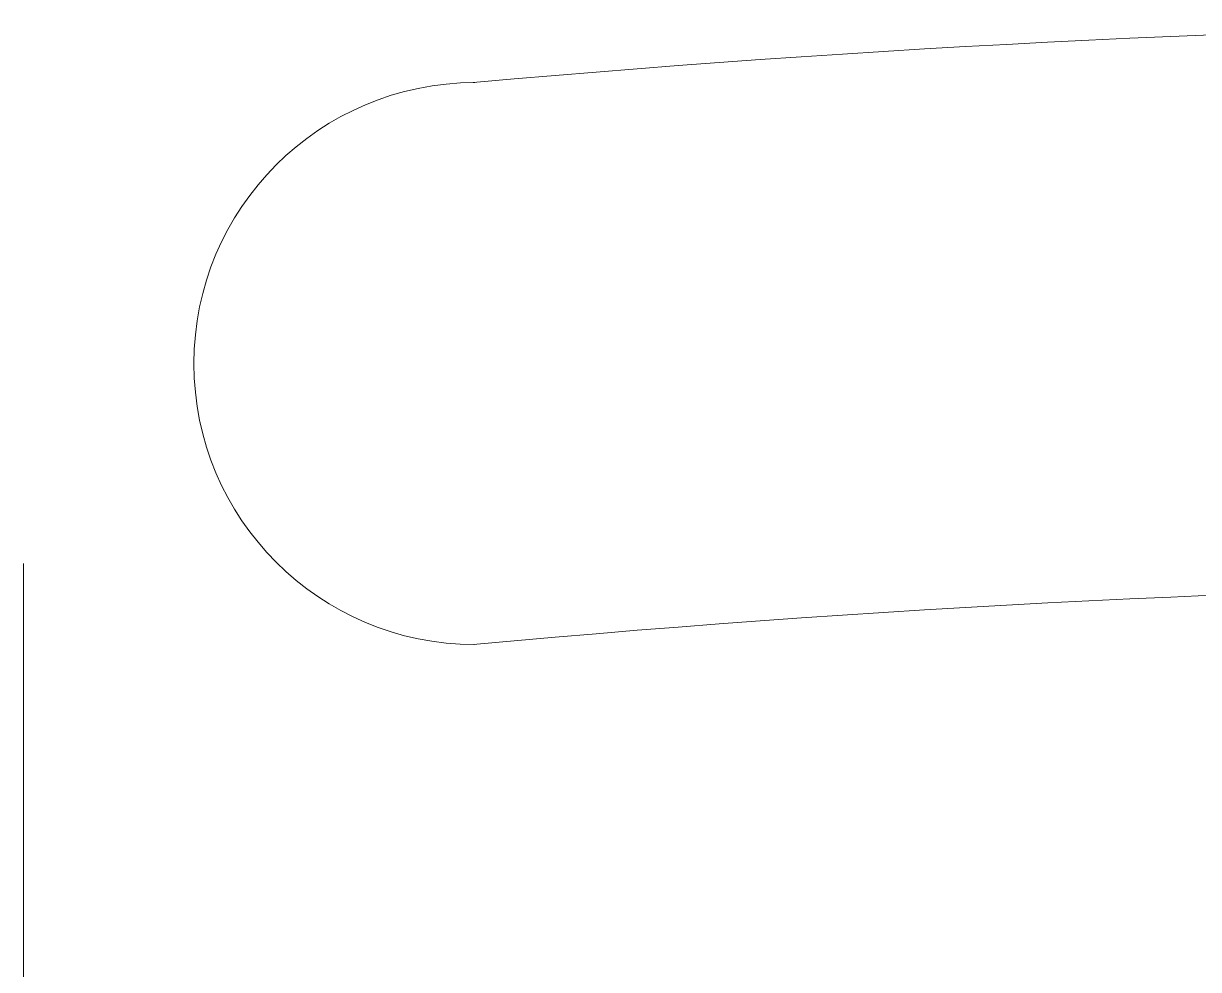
# Model space of a CAD drawing. Header units: millimetres. Extents: x -160614 to 59925, y -157025 to 0.
# Drawn here: x -61046.3 to -60899.5, y -105999.7 to -105881.5 of the extents above; entities that cross this region are included whole.
import ezdxf

# ---------------------------------------------------------------- set-up
doc = ezdxf.new("R2010")
doc.units = ezdxf.units.MM
doc.header["$LTSCALE"] = 8
doc.layers.get('0').update_dxf_attribs({"color": 9, "lineweight": 5})
doc.layers.add('72_EGR_EQP_TAG', color=9, linetype='Continuous', lineweight=5)
doc.layers.add('LOADING', color=9, linetype='Continuous', lineweight=5)
doc.layers.get('0').off()
doc.layers.get('0').freeze()

# ---------------------------------------------------------------- blocks, each defined once
blk = doc.blocks.new('GF21018-P')
blk.add_line((0.22049, 0.47563), (0.22049, 0.0675))
for centre, radius, start, end in [((0, 1.84674), 1.77674, 264.69456, 275.30527), ((0.16409, 0.0425), 0.03511, 270, 90), ((0, 1.83136), 1.83136, 264.85322, 275.14698)]:
    blk.add_arc(centre, radius, start, end)
blk = doc.blocks.new('1stF')
at = {"layer": 'LOADING', "color": 9, "extrusion": (2.24021e-05, 7.77426e-06, 1), "xscale": 1000, "yscale": 1000, "zscale": 1000, "rotation": 179.9985892349693}
blk.add_blockref('GF21018-P', (-60825.84, -105881.46, -2.21), dxfattribs=at)

msp = doc.modelspace()

# ---------------------------------------------------------------- block references
at = {"layer": '72_EGR_EQP_TAG'}
msp.add_blockref('1stF', (0, 0), dxfattribs=at)

doc.saveas('drawing.dxf')
